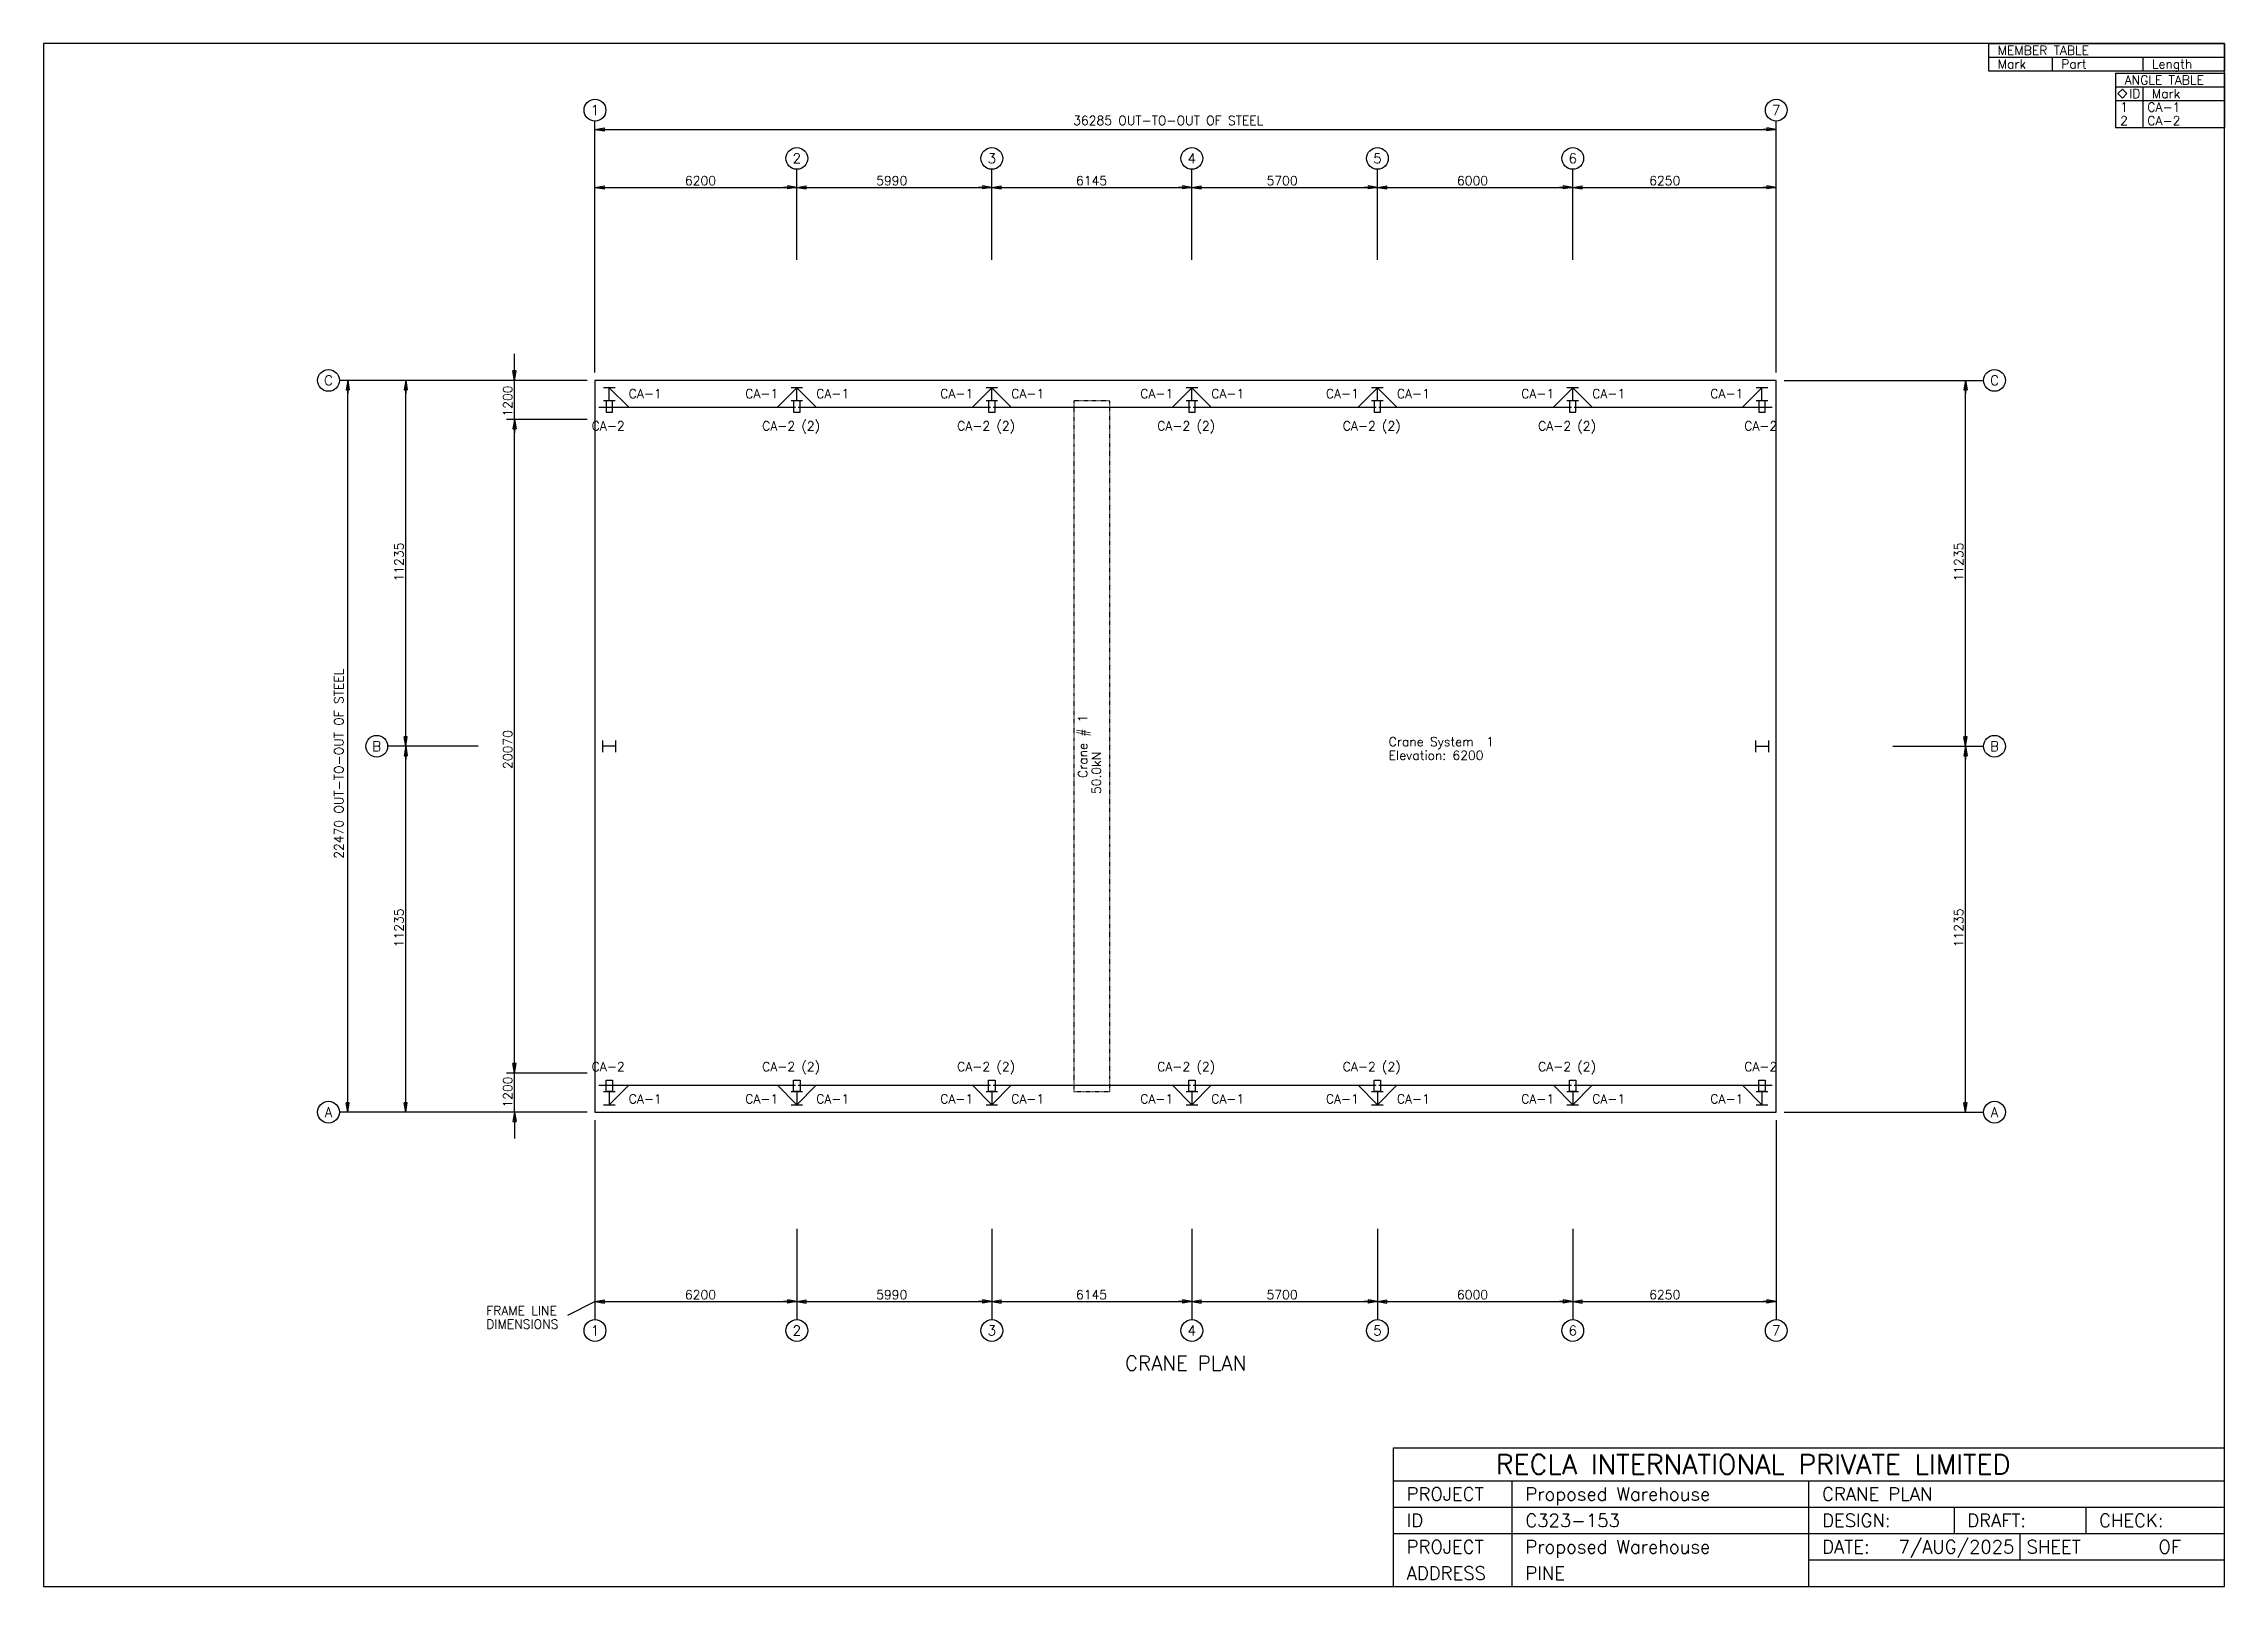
# Model space of a CAD drawing. Extents: x 0 to 420, y 0 to 297.
import ezdxf
from ezdxf.enums import TextEntityAlignment as Align

# ---------------------------------------------------------------- set-up
doc = ezdxf.new("R2010")
doc.units = 0
doc.linetypes.add('CONTIN', pattern=[0])
doc.linetypes.add('DASHED', pattern=[4.75, 3.175, -1.575])
doc.layers.get('0').update_dxf_attribs({"linetype": 'CONTIN'})
for name, color, linetype in [('1', 7, 'CONTIN'), ('10', 10, 'CONTIN'), ('11', 7, 'CONTIN'), ('12', 6, 'CONTIN'), ('13', 1, 'CONTIN'), ('14', 7, 'CONTIN'), ('15', 7, 'CONTIN'), ('2', 6, 'CONTIN'), ('22', 7, 'CONTIN'), ('26', 7, 'CONTIN'), ('3', 7, 'CONTIN'), ('9', 9, 'DASHED')]:
    doc.layers.add(name, color=color, linetype=linetype)
doc.styles.add('SIMPLEX', font='SIMPLEX')

# ---------------------------------------------------------------- blocks, each defined once
blk = doc.blocks.new('WCOL')
for p, q in [((-178.25043, 401.063416), (178.250412, 401.063416)), ((-178.25043, 0), (178.250412, 0)), ((0, 401.063416), (0, 0))]:
    blk.add_line(p, q)
blk = doc.blocks.new('ARROW')
for p, q in [((0, 0), (-406, 0)), ((0, 0), (-290, 48)), ((-290, 48), (-290, -48)), ((0, 0), (-290, -48))]:
    blk.add_line(p, q)
blk = doc.blocks.new('ANCHOR')
for p, q in [((0, 22470), (0, 0)), ((36285, 22470), (0, 22470)), ((36285, 0), (36285, 22470)), ((0, 0), (36285, 0))]:
    blk.add_line(p, q)
at = {"layer": '1'}
for p, q in [((439.99997, 22240), (1036.02563, 21643.9746)), ((6200, 22240), (5603.97461, 21643.9746)), ((6200, 22240), (6796.02539, 21643.9746)), ((12190, 22240), (11593.9746, 21643.9746)), ((12190, 22240), (12786.0254, 21643.9746)), ((18335, 22240), (17738.9746, 21643.9746)), ((18335, 22240), (18931.0254, 21643.9746)), ((24035, 22240), (23438.9727, 21643.9746)), ((24035, 22240), (24631.0254, 21643.9746)), ((30035.002, 22240), (29438.9766, 21643.9746)), ((30035.002, 22240), (30631.0234, 21643.9746)), ((35845, 22240), (35248.9727, 21643.9746)), ((121.534355, 21643.9746), (6159.48877, 21643.9746)), ((6240.51221, 21643.9746), (12149.4883, 21643.9746)), ((12230.5117, 21643.9746), (18294.4883, 21643.9746)), ((18375.5098, 21643.9746), (23994.4902, 21643.9746)), ((24075.5117, 21643.9746), (29994.4902, 21643.9746)), ((30075.5098, 21643.9746), (36163.4648, 21643.9746)), ((121.534355, 826.02478), (6159.48877, 826.02478)), ((439.99997, 230.000015), (1036.02478, 826.02478)), ((6200, 230.000015), (5603.9751, 826.02478)), ((6200, 230.000015), (6796.02441, 826.02478)), ((6240.51221, 826.02478), (12149.4883, 826.02478)), ((12190, 230.000015), (11593.9746, 826.02478)), ((12190, 230.000015), (12786.0244, 826.02478)), ((12230.5117, 826.02478), (18294.4883, 826.02478)), ((18335, 230.000015), (17738.9766, 826.02478)), ((18335, 230.000015), (18931.0234, 826.02478)), ((18375.5098, 826.02478), (23994.4902, 826.02478)), ((24035, 230.000015), (23438.9746, 826.02478)), ((24035, 230.000015), (24631.0234, 826.02478)), ((24075.5117, 826.02478), (29994.4902, 826.02478)), ((30035.002, 230.000015), (29438.9766, 826.02478)), ((30035.002, 230.000015), (30631.0234, 826.02478)), ((30075.5098, 826.02478), (36163.4648, 826.02478)), ((35845, 230.000015), (35248.9727, 826.02478))]:
    blk.add_line(p, q, dxfattribs=at)
at = {"layer": '10'}
for p, q in [((342.519287, 21838.9355), (342.519287, 21490.791)), ((537.480652, 21838.9355), (342.519287, 21838.9355)), ((342.519287, 21490.791), (537.480652, 21490.791)), ((537.480652, 21490.791), (537.480652, 21838.9355)), ((6102.51904, 21838.9355), (6102.51904, 21490.791)), ((6297.48096, 21838.9355), (6102.51904, 21838.9355)), ((6102.51904, 21490.791), (6297.48096, 21490.791)), ((6297.48096, 21490.791), (6297.48096, 21838.9355)), ((12092.5195, 21838.9355), (12092.5195, 21490.791)), ((12287.4805, 21838.9355), (12092.5195, 21838.9355)), ((12092.5195, 21490.791), (12287.4805, 21490.791)), ((12287.4805, 21490.791), (12287.4805, 21838.9355)), ((18237.5195, 21838.9355), (18237.5195, 21490.791)), ((18432.4805, 21838.9355), (18237.5195, 21838.9355)), ((18237.5195, 21490.791), (18432.4805, 21490.791)), ((18432.4805, 21490.791), (18432.4805, 21838.9355)), ((23937.5195, 21838.9355), (23937.5195, 21490.791)), ((24132.4824, 21838.9355), (23937.5195, 21838.9355)), ((23937.5195, 21490.791), (24132.4824, 21490.791)), ((24132.4824, 21490.791), (24132.4824, 21838.9355)), ((29937.5195, 21838.9355), (29937.5195, 21490.791)), ((30132.4805, 21838.9355), (29937.5195, 21838.9355)), ((29937.5195, 21490.791), (30132.4805, 21490.791)), ((30132.4805, 21490.791), (30132.4805, 21838.9355)), ((35747.5195, 21838.9355), (35747.5195, 21490.791)), ((35942.4766, 21838.9355), (35747.5195, 21838.9355)), ((35747.5195, 21490.791), (35942.4766, 21490.791)), ((35942.4766, 21490.791), (35942.4766, 21838.9355)), ((342.519287, 631.063416), (342.519287, 979.20874)), ((342.519287, 979.20874), (537.480652, 979.20874)), ((537.480652, 979.20874), (537.480652, 631.063416)), ((6102.51904, 631.063416), (6102.51904, 979.20874)), ((6102.51904, 979.20874), (6297.48096, 979.20874)), ((6297.48096, 979.20874), (6297.48096, 631.063416)), ((12092.5195, 631.063416), (12092.5195, 979.20874)), ((12092.5195, 979.20874), (12287.4805, 979.20874)), ((12287.4805, 979.20874), (12287.4805, 631.063416)), ((18237.5195, 631.063416), (18237.5195, 979.20874)), ((18237.5195, 979.20874), (18432.4805, 979.20874)), ((18432.4805, 979.20874), (18432.4805, 631.063416)), ((23937.5195, 631.063416), (23937.5195, 979.20874)), ((23937.5195, 979.20874), (24132.4824, 979.20874)), ((24132.4824, 979.20874), (24132.4824, 631.063416)), ((29937.5195, 631.063416), (29937.5195, 979.20874)), ((29937.5195, 979.20874), (30132.4805, 979.20874)), ((30132.4805, 979.20874), (30132.4805, 631.063416)), ((35747.5195, 631.063416), (35747.5195, 979.20874)), ((35747.5195, 979.20874), (35942.4766, 979.20874)), ((35942.4766, 979.20874), (35942.4766, 631.063416)), ((537.480652, 631.063416), (342.519287, 631.063416)), ((6297.48096, 631.063416), (6102.51904, 631.063416)), ((12287.4805, 631.063416), (12092.5195, 631.063416)), ((18432.4805, 631.063416), (18237.5195, 631.063416)), ((24132.4824, 631.063416), (23937.5195, 631.063416)), ((30132.4805, 631.063416), (29937.5195, 631.063416)), ((35942.4766, 631.063416), (35747.5195, 631.063416))]:
    blk.add_line(p, q, dxfattribs=at)
at = {"layer": '12'}
for p, q in [((0, 22713.0684), (0, 30433.5352)), ((36285, 22713.0684), (36285, 30433.5352)), ((6200, 26166.6699), (6200, 28951.834)), ((12190, 26166.6699), (12190, 28951.834)), ((18335, 26166.6699), (18335, 28951.834)), ((24035, 26166.6699), (24035, 28951.834)), ((30035.002, 26166.6699), (30035.002, 28951.834)), ((-243.06873, 22470), (-7852.1328, 22470)), ((-243.06873, 22470), (-2714.2673, 22470)), ((36528.0664, 22470), (42655.4258, 22470)), ((-243.06873, 21270), (-2714.2673, 21270)), ((-3585.2639, 11235), (-6370.4268, 11235)), ((39870.2617, 11235), (42655.4258, 11235)), ((-243.06873, 1200.0011), (-2714.2673, 1200.0011)), ((-243.06873, 0), (-7852.1328, 0)), ((-243.06873, 0), (-2714.2673, 0)), ((36528.0664, 0), (42655.4258, 0)), ((0, -243.06873), (0, -6370.4268)), ((36285, -243.06873), (36285, -6370.4268)), ((6200, -3585.2639), (6200, -6370.4268)), ((12190, -3585.2639), (12190, -6370.4268)), ((18335, -3585.2639), (18335, -6370.4268)), ((24035, -3585.2639), (24035, -6370.4268)), ((30035.002, -3585.2639), (30035.002, -6370.4268))]:
    blk.add_line(p, q, dxfattribs=at)
at = {"layer": '13'}
for centre in [(0, 30767.7559), (36285, 30767.7559), (6200, 29286.0508), (12190, 29286.0508), (18335, 29286.0508), (24035, 29286.0508), (30035.002, 29286.0508), (-8186.353, 22470), (42989.6445, 22470), (-6704.6465, 11235), (42989.6445, 11235), (-8186.353, 0), (42989.6445, 0), (0, -6704.6465), (6200, -6704.6465), (12190, -6704.6465), (18335, -6704.6465), (24035, -6704.6465), (30035.002, -6704.6465), (36285, -6704.6465)]:
    blk.add_circle(centre, 334.219513, dxfattribs=at)
at = {"layer": '2'}
for p, q in [((0, 30177.3047), (36285, 30177.3047)), ((0, 28394.8008), (36285, 28394.8008)), ((-2471.1987, 22470), (-2471.1987, 23280.2305)), ((-7595.8984, 0), (-7595.8984, 22470)), ((-5813.394, 0), (-5813.394, 22470)), ((-2471.1987, 0), (-2471.1987, 22470)), ((42098.3945, 0), (42098.3945, 22470)), ((-2471.1987, 0), (-2471.1987, -810.22906)), ((-835.54883, -6231.1685), (0, -5813.394)), ((0, -5813.394), (36285, -5813.394))]:
    blk.add_line(p, q, dxfattribs=at)
at = {"layer": '9'}
for p, q in [((14705.4668, 21838.9355), (14705.4668, 631.063416)), ((15819.5332, 21838.9355), (14705.4668, 21838.9355)), ((15819.5332, 631.063416), (15819.5332, 21838.9355)), ((14705.4668, 631.063416), (15819.5332, 631.063416))]:
    blk.add_line(p, q, dxfattribs=at)
at = {"layer": '10'}
for p, rotation in [((439.99997, 22240), 180), ((6200, 22240), 180), ((12190, 22240), 180), ((18335, 22240), 180), ((24035, 22240), 180), ((30035.002, 22240), 180), ((35845, 22240), 180), ((230.000015, 11235), -90), ((36055, 11235), 90)]:
    blk.add_blockref('WCOL', p, dxfattribs=dict(at, rotation=rotation))
for p in [(439.99997, 230.000015), (6200, 230.000015), (12190, 230.000015), (18335, 230.000015), (24035, 230.000015), (30035.002, 230.000015), (35845, 230.000015)]:
    blk.add_blockref('WCOL', p, dxfattribs=at)
at = {"layer": '2'}
for p, rotation in [((0, 30177.3047), 180), ((0, 28394.8008), 180), ((6200, 28394.8008), 180), ((12190, 28394.8008), 180), ((18335, 28394.8008), 180), ((24035, 28394.8008), 180), ((30035.002, 28394.8008), 180), ((-2471.1987, 22470), 270), ((-7595.8984, 22470), 90), ((-5813.394, 22470), 90), ((42098.3945, 22470), 90), ((-2471.1987, 21270), 90), ((-2471.1987, 21270), 90), ((-5813.394, 11235), 270), ((42098.3945, 11235), 270), ((-5813.394, 11235), 90), ((42098.3945, 11235), 90), ((-2471.1987, 1200.0011), 270), ((-2471.1987, 1200.0011), 270), ((-7595.8984, 0), 270), ((-5813.394, 0), 270), ((-2471.1987, 0), 90), ((42098.3945, 0), 270), ((0, -5813.394), 180), ((6200, -5813.394), 180), ((12190, -5813.394), 180), ((18335, -5813.394), 180), ((24035, -5813.394), 180), ((30035.002, -5813.394), 180)]:
    blk.add_blockref('ARROW', p, dxfattribs=dict(at, rotation=rotation))
for p in [(36285, 30177.3047), (6200, 28394.8008), (12190, 28394.8008), (18335, 28394.8008), (24035, 28394.8008), (30035.002, 28394.8008), (36285, 28394.8008), (6200, -5813.394), (12190, -5813.394), (18335, -5813.394), (24035, -5813.394), (30035.002, -5813.394), (36285, -5813.394)]:
    blk.add_blockref('ARROW', p, dxfattribs=at)
at = {"layer": '11', "style": 'SIMPLEX'}
for s, p in [('36285 OUT-TO-OUT OF STEEL', (14688.8994, 30310.9922)), ('6200', (2762.96777, 28464.4297)), ('5990', (8637.9668, 28464.4297)), ('6145', (14775.0957, 28464.4297)), ('5700', (20627.9688, 28464.4297)), ('6000', (26477.9688, 28464.4297)), ('6250', (32382.9688, 28464.4297)), ('6200', (2762.96777, -5743.7646)), ('5990', (8637.9668, -5743.7646)), ('6145', (14775.0957, -5743.7646)), ('5700', (20627.9688, -5743.7646)), ('6000', (26477.9688, -5743.7646)), ('6250', (32382.9688, -5743.7646))]:
    blk.add_text(s, height=278.516266, dxfattribs=at).set_placement(p)
for s, p in [('1200', (-2540.8279, 21355.9355)), ('11235', (-5883.0225, 16295.4668)), ('11235', (42028.7656, 16295.4668)), ('22470 OUT-TO-OUT OF STEEL', (-7729.5864, 7781.39844)), ('20070', (-2540.8271, 10538.71)), ('11235', (-5883.0225, 5060.46729)), ('11235', (42028.7656, 5060.46729)), ('1200', (-2540.8279, 139.258133))]:
    blk.add_text(s, height=278.516266, rotation=90, dxfattribs=at).set_placement(p)
at = {"layer": '13', "style": 'SIMPLEX'}
for s, p in [('1', (0, 30617.3574)), ('7', (36285, 30617.3574)), ('2', (6200, 29135.6504)), ('3', (12190, 29135.6504)), ('4', (18335, 29135.6504)), ('5', (24035, 29135.6504)), ('6', (30035.002, 29135.6504)), ('C', (-8186.353, 22319.6016)), ('C', (42989.6445, 22319.6016)), ('B', (-6704.6465, 11084.6016)), ('B', (42989.6445, 11084.6016)), ('A', (-8186.353, -150.39877)), ('A', (42989.6445, -150.39877)), ('1', (0, -6855.0449)), ('2', (6200, -6855.0449)), ('3', (12190, -6855.0449)), ('4', (18335, -6855.0449)), ('5', (24035, -6855.0449)), ('6', (30035.002, -6855.0449)), ('7', (36285, -6855.0449))]:
    blk.add_text(s, height=300.797546, dxfattribs=at).set_placement(p, align=Align.CENTER)
at = {"layer": '15', "style": 'SIMPLEX'}
blk.add_text('CRANE PLAN', height=445.626038, dxfattribs=at).set_placement((18142.5, -7930.1167), align=Align.CENTER)
at = {"layer": '2', "style": 'SIMPLEX'}
for s, p in [('FRAME LINE', (-3342.1951, -6231.1685)), ('DIMENSIONS', (-3342.1951, -6648.9429))]:
    blk.add_text(s, height=278.516266, dxfattribs=at).set_placement(p)
at = {"layer": '3', "style": 'SIMPLEX'}
for s, p in [('CA-1', (1036.02563, 21922.4902)), ('CA-1', (4615.2417, 21922.4902)), ('CA-1', (6796.02539, 21922.4902)), ('CA-1', (10605.2412, 21922.4902)), ('CA-1', (12786.0254, 21922.4902)), ('CA-1', (16750.2402, 21922.4902)), ('CA-1', (18931.0254, 21922.4902)), ('CA-1', (22450.2402, 21922.4902)), ('CA-1', (24631.0254, 21922.4902)), ('CA-1', (28450.2441, 21922.4902)), ('CA-1', (30631.0234, 21922.4902)), ('CA-1', (34260.2383, 21922.4902)), ('CA-2', (-103.10674, 20933.7598)), ('CA-2 (2)', (5134.67578, 20933.7598)), ('CA-2 (2)', (11124.6748, 20933.7598)), ('CA-2 (2)', (17269.6758, 20933.7598)), ('CA-2 (2)', (22969.6758, 20933.7598)), ('CA-2 (2)', (28969.6777, 20933.7598)), ('CA-2', (35301.8906, 20933.7598)), ('CA-2', (-103.10674, 1257.7251)), ('CA-2 (2)', (5134.67578, 1257.7251)), ('CA-2 (2)', (11124.6748, 1257.7251)), ('CA-2 (2)', (17269.6758, 1257.7251)), ('CA-2 (2)', (22969.6758, 1257.7251)), ('CA-2 (2)', (28969.6777, 1257.7251)), ('CA-2', (35301.8906, 1257.7251)), ('CA-1', (1036.02478, 268.992279)), ('CA-1', (4615.24268, 268.992279)), ('CA-1', (6796.02441, 268.992279)), ('CA-1', (10605.2422, 268.992279)), ('CA-1', (12786.0244, 268.992279)), ('CA-1', (16750.2422, 268.992279)), ('CA-1', (18931.0234, 268.992279)), ('CA-1', (22450.2422, 268.992279)), ('CA-1', (24631.0234, 268.992279)), ('CA-1', (28450.2441, 268.992279)), ('CA-1', (30631.0234, 268.992279)), ('CA-1', (34260.2383, 268.992279))]:
    blk.add_text(s, height=278.516266, dxfattribs=at).set_placement(p)
at = {"layer": '9', "style": 'SIMPLEX'}
for s, p in [('Crane # 1', (15123.2412, 10260.1934)), ('     50.0kN', (15541.0156, 8728.35352))]:
    blk.add_text(s, height=278.516266, rotation=90, dxfattribs=at).set_placement(p)
for s, p in [('Crane System  1', (24381.168, 11235.001)), ('Elevation: 6200', (24381.168, 10817.2266))]:
    blk.add_text(s, height=278.516266, dxfattribs=at).set_placement(p)
blk = doc.blocks.new('CRANETBL')
for p, q in [((-45.4, 0), (-45.4, -5.24)), ((-45.4, 0), (0, 0)), ((0, 0), (0, -5.24)), ((-45.4, -2.62), (-45.4, -5.24)), ((-45.4, -2.62), (0, -2.62)), ((-33.18, -2.62), (-33.18, -5.24)), ((-15.72, -2.62), (-15.72, -5.24)), ((-45.4, -5.24), (0, -5.24)), ((-45.4, -5.24), (-45.4, -5.24)), ((-45.4, -5.24), (0, -5.24)), ((-33.18, -5.24), (-33.18, -5.24)), ((-15.72, -5.24), (-15.72, -5.24))]:
    blk.add_line(p, q)
at = {"layer": '14', "style": 'SIMPLEX'}
for s, height, p in [('MEMBER TABLE', 1.7463, (-43.66, -2.18)), ('Mark', 1.746, (-43.66, -4.8)), ('Part', 1.746, (-31.43, -4.8)), ('Length', 1.746, (-13.97, -4.8))]:
    blk.add_text(s, height=height, dxfattribs=at).set_placement(p)
blk = doc.blocks.new('CRANEANG')
for p, q in [((-20.96, 0), (-20.96, -10.48)), ((-20.96, 0), (0, 0)), ((0, 0), (0, -10.48)), ((-20.96, -2.62), (0, -2.62)), ((-15.72, -2.62), (-15.72, -5.24)), ((0, -2.62), (0, -5.24)), ((-20.96, -5.24), (0, -5.24)), ((-15.72, -5.24), (-15.72, -10.48)), ((0, -5.24), (0, -10.48)), ((-20.96, -10.48), (0, -10.48))]:
    blk.add_line(p, q)
at = {"layer": '14'}
for p, q in [((-20.52, -3.93), (-19.65, -3.06)), ((-19.65, -4.8), (-20.52, -3.93)), ((-19.65, -3.06), (-18.77, -3.93)), ((-18.77, -3.93), (-19.65, -4.8))]:
    blk.add_line(p, q, dxfattribs=at)
at = {"layer": '14', "style": 'SIMPLEX'}
for s, height, p in [('ANGLE TABLE', 1.7463, (-19.21, -2.18)), ('ID', 1.746, (-18.34, -4.8)), ('Mark', 1.746, (-13.97, -4.8))]:
    blk.add_text(s, height=height, dxfattribs=at).set_placement(p)
at = {"layer": '26', "style": 'SIMPLEX'}
for s, height, p in [('2', 1.75, (-20.08, -10.04)), ('1', 1.75, (-20.08, -7.42)), ('CA-1', 1.746, (-14.84, -7.42)), ('CA-2', 1.746, (-14.84, -10.04))]:
    blk.add_text(s, height=height, dxfattribs=at).set_placement(p)

msp = doc.modelspace()

# ---------------------------------------------------------------- linework, layer by layer
for p, q in [((259.98, 0), (259.98, 26.67)), ((259.98, 26.67), (420, 26.67)), ((420, 0), (420, 26.67)), ((259.98, 20.32), (420, 20.32)), ((282.84, 0), (282.84, 20.32)), ((339.99, 0), (339.99, 20.32)), ((259.98, 15.24), (420, 15.24)), ((367.93, 15.24), (367.93, 10.16)), ((393.33, 15.24), (393.33, 10.16)), ((259.98, 10.16), (420, 10.16)), ((380.63, 10.16), (380.63, 5.08)), ((339.99, 5.08), (420, 5.08)), ((259.98, 0), (420, 0))]:
    msp.add_line(p, q)
at = {"layer": '22'}
for p, q in [((420, 297), (0, 297)), ((0, 297), (0, 0)), ((420, 0), (420, 297)), ((0, 0), (420, 0))]:
    msp.add_line(p, q, dxfattribs=at)

# ---------------------------------------------------------------- block references
for name, p in [('CRANETBL', (420, 297)), ('CRANEANG', (420, 291.32))]:
    msp.add_blockref(name, p)
at = {"xscale": 0.00626983, "yscale": 0.00626983, "zscale": 0.00626983}
msp.add_blockref('ANCHOR', (106.19, 91.29), dxfattribs=at)

# ---------------------------------------------------------------- texts
at = {"layer": '14', "style": 'SIMPLEX'}
for s, height, p in [('RECLA INTERNATIONAL PRIVATE LIMITED', 3.81, (279.66, 21.59)), ('PROJECT', 2.54, (262.52, 16.51)), ('Proposed Warehouse', 2.54, (285.38, 16.51)), ('CRANE PLAN', 2.54, (342.53, 16.51)), ('ID', 2.54, (262.52, 11.43)), ('C323-153', 2.54, (285.38, 11.43)), ('DESIGN:', 2.54, (342.53, 11.43)), ('DRAFT:', 2.54, (370.47, 11.43)), ('CHECK:', 2.54, (395.87, 11.43)), ('PROJECT', 2.54, (262.52, 6.35)), ('Proposed Warehouse', 2.54, (285.38, 6.35)), ('DATE:', 2.54, (342.53, 6.35)), (' 7/AUG/2025', 2.54, (355.48, 6.35)), ('SHEET', 2.54, (381.9, 6.35)), ('OF', 2.54, (407.3, 6.35)), ('ADDRESS', 2.54, (262.52, 1.27)), ('PINE', 2.54, (285.38, 1.27))]:
    msp.add_text(s, height=height, dxfattribs=at).set_placement(p)

doc.saveas('drawing.dxf')
